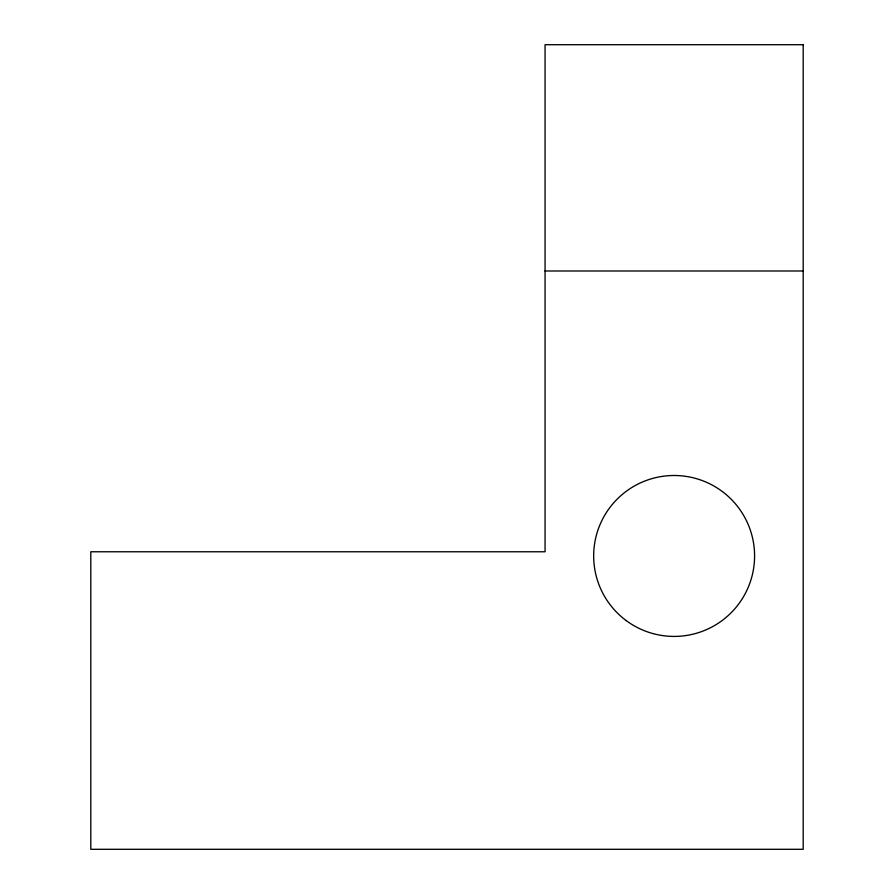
<?xml version="1.0" encoding="UTF-8"?>
<svg xmlns="http://www.w3.org/2000/svg" width="894" height="894" viewBox="0 0 894 894"><rect width="100%" height="100%" fill="white"/><g stroke="black" fill="none" stroke-linecap="round" stroke-linejoin="round"><path stroke-width="1.34" d="M545.061 270.994L803.203 270.994M803.203 44.7L545.061 44.7L545.061 551.766L90.797 551.766L90.797 849.3L803.203 849.3L803.203 44.7M626.146 620.548A80.46 80.46 0 0 0 754.055 565.22A80.46 80.46 0 0 0 642.183 482.112A80.46 80.46 0 0 0 626.146 620.548"/></g></svg>
